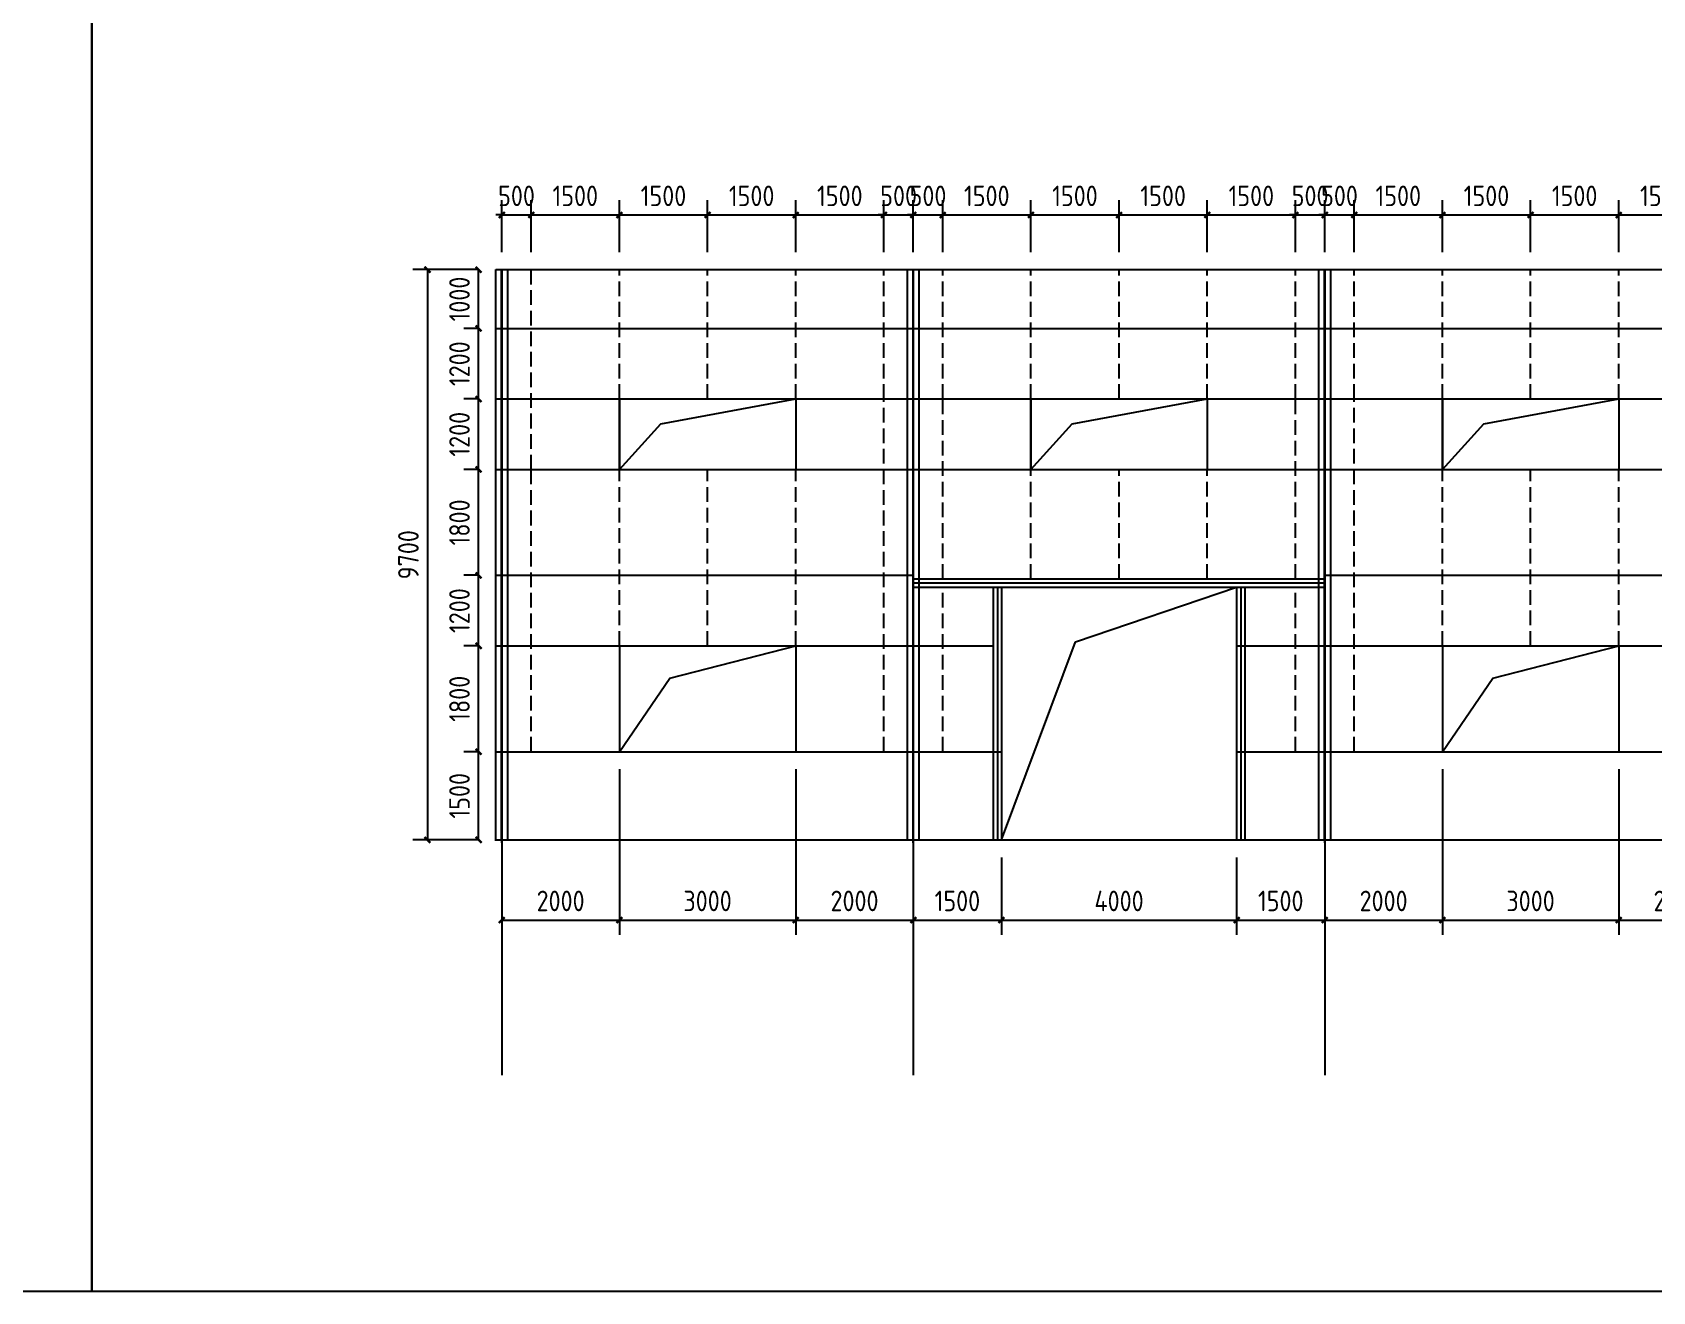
# Model space of a CAD drawing. Extents: x 102162 to 621267, y -39398 to 328893.
# Drawn here: x 413003 to 440564, y 118102 to 139522 of the extents above; entities that cross this region are included whole.
import ezdxf

# ---------------------------------------------------------------- set-up
doc = ezdxf.new("R2010")
doc.units = 0
doc.header["$LTSCALE"] = 1000
doc.header["$MEASUREMENT"] = 0
doc.linetypes.add('DASH', pattern=[0.35, 0.25, -0.1])
doc.layers.add('AXIS', color=3, linetype='Continuous')
doc.layers.add('DOTE', color=1, linetype='Continuous')
doc.styles.get("Standard").update_dxf_attribs({"font": 'gbenor.shx', "bigfont": 'gbcbig.shx'})
doc.dimstyles.get("Standard").update_dxf_attribs({"dimscale": 100, "dimtxt": 3.5, "dimasz": 1, "dimexe": 2.5, "dimexo": 3, "dimgap": 1.5, "dimtad": 1, "dimdec": 0, "dimzin": 0, "dimdsep": 46, "dimtxsty": 'Standard', "dimblk": 'ARCHTICK', "dimcen": 0.09, "dimadec": 0, "dimazin": 0, "dimtfac": 1, "dimtdec": 0, "dimtix": 1, "dimtmove": 2, "dimatfit": 3, "dimfxl": 1, "dimtolj": 1, "dimtzin": 0, "dimarcsym": 0})

# ---------------------------------------------------------------- blocks, each defined once
blk = doc.blocks.new('_ArchTick')
at = {"color": 0, "linetype": 'ByBlock', "const_width": 0.4}
blk.add_lwpolyline([(-0.5, -0.5), (0.5, 0.5)], dxfattribs=at)
blk = doc.blocks.new('*D5722')
at = {"color": 0, "lineweight": -2}
for p, q in [((420588, 127286), (420343, 127286)), ((420593, 125786), (420593, 127286)), ((420568, 125786), (420343, 125786))]:
    blk.add_line(p, q, dxfattribs=at)
at = {"layer": 'Defpoints', "color": 0}
for p in [(420593, 127286), (420888, 127286), (420868, 125786)]:
    blk.add_point(p, dxfattribs=at)
at = {"color": 0, "lineweight": -2, "xscale": 100, "yscale": 100, "zscale": 100}
for p, rotation in [((420593, 127286), 90), ((420593, 125786), 270)]:
    blk.add_blockref('_ArchTick', p, dxfattribs=dict(at, rotation=rotation))
at = {"color": 0, "insert": (420268, 126536), "char_height": 350, "attachment_point": 5, "rotation": 90}
blk.add_mtext('\\A1;1500', dxfattribs=at)
blk = doc.blocks.new('*D5723')
at = {"color": 0, "lineweight": -2}
for p, q in [((420588, 129086), (420343, 129086)), ((420593, 127286), (420593, 129086)), ((420588, 127286), (420343, 127286))]:
    blk.add_line(p, q, dxfattribs=at)
at = {"layer": 'Defpoints', "color": 0}
for p in [(420593, 129086), (420888, 129086), (420888, 127286)]:
    blk.add_point(p, dxfattribs=at)
at = {"color": 0, "lineweight": -2, "xscale": 100, "yscale": 100, "zscale": 100}
for p, rotation in [((420593, 129086), 90), ((420593, 127286), 270)]:
    blk.add_blockref('_ArchTick', p, dxfattribs=dict(at, rotation=rotation))
at = {"color": 0, "insert": (420268, 128186), "char_height": 350, "attachment_point": 5, "rotation": 90}
blk.add_mtext('\\A1;1800', dxfattribs=at)
blk = doc.blocks.new('*D5724')
at = {"color": 0, "lineweight": -2}
for p, q in [((420588, 130286), (420343, 130286)), ((420593, 129086), (420593, 130286)), ((420588, 129086), (420343, 129086))]:
    blk.add_line(p, q, dxfattribs=at)
at = {"layer": 'Defpoints', "color": 0}
for p in [(420593, 130286), (420888, 130286), (420888, 129086)]:
    blk.add_point(p, dxfattribs=at)
at = {"color": 0, "lineweight": -2, "xscale": 100, "yscale": 100, "zscale": 100}
for p, rotation in [((420593, 130286), 90), ((420593, 129086), 270)]:
    blk.add_blockref('_ArchTick', p, dxfattribs=dict(at, rotation=rotation))
at = {"color": 0, "insert": (420268, 129686), "char_height": 350, "attachment_point": 5, "rotation": 90}
blk.add_mtext('\\A1;1200', dxfattribs=at)
blk = doc.blocks.new('*D5725')
at = {"color": 0, "lineweight": -2}
for p, q in [((420588, 132086), (420343, 132086)), ((420593, 130286), (420593, 132086)), ((420588, 130286), (420343, 130286))]:
    blk.add_line(p, q, dxfattribs=at)
at = {"layer": 'Defpoints', "color": 0}
for p in [(420593, 132086), (420888, 132086), (420888, 130286)]:
    blk.add_point(p, dxfattribs=at)
at = {"color": 0, "lineweight": -2, "xscale": 100, "yscale": 100, "zscale": 100}
for p, rotation in [((420593, 132086), 90), ((420593, 130286), 270)]:
    blk.add_blockref('_ArchTick', p, dxfattribs=dict(at, rotation=rotation))
at = {"color": 0, "insert": (420268, 131186), "char_height": 350, "attachment_point": 5, "rotation": 90}
blk.add_mtext('\\A1;1800', dxfattribs=at)
blk = doc.blocks.new('*D5726')
at = {"color": 0, "lineweight": -2}
for p, q in [((420588, 133286), (420343, 133286)), ((420593, 132086), (420593, 133286)), ((420588, 132086), (420343, 132086))]:
    blk.add_line(p, q, dxfattribs=at)
at = {"layer": 'Defpoints', "color": 0}
for p in [(420593, 133286), (420888, 133286), (420888, 132086)]:
    blk.add_point(p, dxfattribs=at)
at = {"color": 0, "lineweight": -2, "xscale": 100, "yscale": 100, "zscale": 100}
for p, rotation in [((420593, 133286), 90), ((420593, 132086), 270)]:
    blk.add_blockref('_ArchTick', p, dxfattribs=dict(at, rotation=rotation))
at = {"color": 0, "insert": (420268, 132686), "char_height": 350, "attachment_point": 5, "rotation": 90}
blk.add_mtext('\\A1;1200', dxfattribs=at)
blk = doc.blocks.new('*D5727')
at = {"color": 0, "lineweight": -2}
for p, q in [((420588, 134486), (420343, 134486)), ((420593, 133286), (420593, 134486)), ((420588, 133286), (420343, 133286))]:
    blk.add_line(p, q, dxfattribs=at)
at = {"layer": 'Defpoints', "color": 0}
for p in [(420593, 134486), (420888, 134486), (420888, 133286)]:
    blk.add_point(p, dxfattribs=at)
at = {"color": 0, "lineweight": -2, "xscale": 100, "yscale": 100, "zscale": 100}
for p, rotation in [((420593, 134486), 90), ((420593, 133286), 270)]:
    blk.add_blockref('_ArchTick', p, dxfattribs=dict(at, rotation=rotation))
at = {"color": 0, "insert": (420268, 133886), "char_height": 350, "attachment_point": 5, "rotation": 90}
blk.add_mtext('\\A1;1200', dxfattribs=at)
blk = doc.blocks.new('*D5728')
at = {"color": 0, "lineweight": -2}
for p, q in [((420588, 135486), (420343, 135486)), ((420593, 134486), (420593, 135486)), ((420588, 134486), (420343, 134486))]:
    blk.add_line(p, q, dxfattribs=at)
at = {"layer": 'Defpoints', "color": 0}
for p in [(420593, 135486), (420888, 135486), (420888, 134486)]:
    blk.add_point(p, dxfattribs=at)
at = {"color": 0, "lineweight": -2, "xscale": 100, "yscale": 100, "zscale": 100}
for p, rotation in [((420593, 135486), 90), ((420593, 134486), 270)]:
    blk.add_blockref('_ArchTick', p, dxfattribs=dict(at, rotation=rotation))
at = {"color": 0, "insert": (420268, 134986), "char_height": 350, "attachment_point": 5, "rotation": 90}
blk.add_mtext('\\A1;1000', dxfattribs=at)
blk = doc.blocks.new('*D5729')
at = {"color": 0, "lineweight": -2}
for p, q in [((420588, 135486), (419474, 135486)), ((419724, 135486), (419724, 125786)), ((420588, 125786), (419474, 125786))]:
    blk.add_line(p, q, dxfattribs=at)
at = {"layer": 'Defpoints', "color": 0}
for p in [(420888, 135486), (419724, 125786), (420888, 125786)]:
    blk.add_point(p, dxfattribs=at)
at = {"color": 0, "lineweight": -2, "xscale": 100, "yscale": 100, "zscale": 100}
for p, rotation in [((419724, 135486), 90), ((419724, 125786), 270)]:
    blk.add_blockref('_ArchTick', p, dxfattribs=dict(at, rotation=rotation))
at = {"color": 0, "insert": (419399, 130636), "char_height": 350, "attachment_point": 5, "rotation": 90}
blk.add_mtext('\\A1;9700', dxfattribs=at)
blk = doc.blocks.new('*D5730')
at = {"color": 0, "lineweight": -2}
for p, q in [((422988, 126986), (422988, 124172)), ((420988, 125486), (420988, 124172)), ((420988, 124422), (422988, 124422))]:
    blk.add_line(p, q, dxfattribs=at)
at = {"layer": 'Defpoints', "color": 0}
for p in [(422988, 127286), (420988, 125786), (422988, 124422)]:
    blk.add_point(p, dxfattribs=at)
at = {"color": 0, "lineweight": -2, "xscale": 100, "yscale": 100, "zscale": 100, "rotation": 180}
blk.add_blockref('_ArchTick', (420988, 124422), dxfattribs=at)
at = {"color": 0, "lineweight": -2, "xscale": 100, "yscale": 100, "zscale": 100}
blk.add_blockref('_ArchTick', (422988, 124422), dxfattribs=at)
at = {"color": 0, "insert": (421988, 124747), "char_height": 350, "attachment_point": 5}
blk.add_mtext('\\A1;2000', dxfattribs=at)
blk = doc.blocks.new('*D5731')
at = {"color": 0, "lineweight": -2}
for p, q in [((422988, 126986), (422988, 124172)), ((425988, 126986), (425988, 124172)), ((422988, 124422), (425988, 124422))]:
    blk.add_line(p, q, dxfattribs=at)
at = {"layer": 'Defpoints', "color": 0}
for p in [(422988, 127286), (425988, 127286), (425988, 124422)]:
    blk.add_point(p, dxfattribs=at)
at = {"color": 0, "lineweight": -2, "xscale": 100, "yscale": 100, "zscale": 100, "rotation": 180}
blk.add_blockref('_ArchTick', (422988, 124422), dxfattribs=at)
at = {"color": 0, "lineweight": -2, "xscale": 100, "yscale": 100, "zscale": 100}
blk.add_blockref('_ArchTick', (425988, 124422), dxfattribs=at)
at = {"color": 0, "insert": (424488, 124747), "char_height": 350, "attachment_point": 5}
blk.add_mtext('\\A1;3000', dxfattribs=at)
blk = doc.blocks.new('*D5732')
at = {"color": 0, "lineweight": -2}
for p, q in [((425988, 126986), (425988, 124172)), ((427988, 125486), (427988, 124172)), ((425988, 124422), (427988, 124422))]:
    blk.add_line(p, q, dxfattribs=at)
at = {"layer": 'Defpoints', "color": 0}
for p in [(425988, 127286), (427988, 125786), (427988, 124422)]:
    blk.add_point(p, dxfattribs=at)
at = {"color": 0, "lineweight": -2, "xscale": 100, "yscale": 100, "zscale": 100, "rotation": 180}
blk.add_blockref('_ArchTick', (425988, 124422), dxfattribs=at)
at = {"color": 0, "lineweight": -2, "xscale": 100, "yscale": 100, "zscale": 100}
blk.add_blockref('_ArchTick', (427988, 124422), dxfattribs=at)
at = {"color": 0, "insert": (426988, 124747), "char_height": 350, "attachment_point": 5}
blk.add_mtext('\\A1;2000', dxfattribs=at)
blk = doc.blocks.new('*D5215')
at = {"color": 0, "lineweight": -2}
for p, q in [((427988, 125486), (427988, 124172)), ((429488, 125486), (429488, 124172)), ((427988, 124422), (429488, 124422))]:
    blk.add_line(p, q, dxfattribs=at)
at = {"layer": 'Defpoints', "color": 0}
for p in [(427988, 125786), (429488, 125786), (429488, 124422)]:
    blk.add_point(p, dxfattribs=at)
at = {"color": 0, "lineweight": -2, "xscale": 100, "yscale": 100, "zscale": 100, "rotation": 180}
blk.add_blockref('_ArchTick', (427988, 124422), dxfattribs=at)
at = {"color": 0, "lineweight": -2, "xscale": 100, "yscale": 100, "zscale": 100}
blk.add_blockref('_ArchTick', (429488, 124422), dxfattribs=at)
at = {"color": 0, "insert": (428738, 124747), "char_height": 350, "attachment_point": 5}
blk.add_mtext('\\A1;1500', dxfattribs=at)
blk = doc.blocks.new('*D5216')
at = {"color": 0, "lineweight": -2}
for p, q in [((429488, 125486), (429488, 124172)), ((433488, 125486), (433488, 124172)), ((429488, 124422), (433488, 124422))]:
    blk.add_line(p, q, dxfattribs=at)
at = {"layer": 'Defpoints', "color": 0}
for p in [(429488, 125786), (433488, 125786), (433488, 124422)]:
    blk.add_point(p, dxfattribs=at)
at = {"color": 0, "lineweight": -2, "xscale": 100, "yscale": 100, "zscale": 100, "rotation": 180}
blk.add_blockref('_ArchTick', (429488, 124422), dxfattribs=at)
at = {"color": 0, "lineweight": -2, "xscale": 100, "yscale": 100, "zscale": 100}
blk.add_blockref('_ArchTick', (433488, 124422), dxfattribs=at)
at = {"color": 0, "insert": (431488, 124747), "char_height": 350, "attachment_point": 5}
blk.add_mtext('\\A1;4000', dxfattribs=at)
blk = doc.blocks.new('*D5217')
at = {"color": 0, "lineweight": -2}
for p, q in [((433488, 125486), (433488, 124172)), ((434988, 125486), (434988, 124172)), ((433488, 124422), (434988, 124422))]:
    blk.add_line(p, q, dxfattribs=at)
at = {"layer": 'Defpoints', "color": 0}
for p in [(433488, 125786), (434988, 125786), (434988, 124422)]:
    blk.add_point(p, dxfattribs=at)
at = {"color": 0, "lineweight": -2, "xscale": 100, "yscale": 100, "zscale": 100, "rotation": 180}
blk.add_blockref('_ArchTick', (433488, 124422), dxfattribs=at)
at = {"color": 0, "lineweight": -2, "xscale": 100, "yscale": 100, "zscale": 100}
blk.add_blockref('_ArchTick', (434988, 124422), dxfattribs=at)
at = {"color": 0, "insert": (434238, 124747), "char_height": 350, "attachment_point": 5}
blk.add_mtext('\\A1;1500', dxfattribs=at)
blk = doc.blocks.new('*D5733')
at = {"color": 0, "lineweight": -2}
for p, q in [((436988, 126986), (436988, 124172)), ((434988, 125486), (434988, 124172)), ((434988, 124422), (436988, 124422))]:
    blk.add_line(p, q, dxfattribs=at)
at = {"layer": 'Defpoints', "color": 0}
for p in [(436988, 127286), (434988, 125786), (436988, 124422)]:
    blk.add_point(p, dxfattribs=at)
at = {"color": 0, "lineweight": -2, "xscale": 100, "yscale": 100, "zscale": 100, "rotation": 180}
blk.add_blockref('_ArchTick', (434988, 124422), dxfattribs=at)
at = {"color": 0, "lineweight": -2, "xscale": 100, "yscale": 100, "zscale": 100}
blk.add_blockref('_ArchTick', (436988, 124422), dxfattribs=at)
at = {"color": 0, "insert": (435988, 124747), "char_height": 350, "attachment_point": 5}
blk.add_mtext('\\A1;2000', dxfattribs=at)
blk = doc.blocks.new('*D5734')
at = {"color": 0, "lineweight": -2}
for p, q in [((436988, 126986), (436988, 124172)), ((439988, 126986), (439988, 124172)), ((436988, 124422), (439988, 124422))]:
    blk.add_line(p, q, dxfattribs=at)
at = {"layer": 'Defpoints', "color": 0}
for p in [(436988, 127286), (439988, 127286), (439988, 124422)]:
    blk.add_point(p, dxfattribs=at)
at = {"color": 0, "lineweight": -2, "xscale": 100, "yscale": 100, "zscale": 100, "rotation": 180}
blk.add_blockref('_ArchTick', (436988, 124422), dxfattribs=at)
at = {"color": 0, "lineweight": -2, "xscale": 100, "yscale": 100, "zscale": 100}
blk.add_blockref('_ArchTick', (439988, 124422), dxfattribs=at)
at = {"color": 0, "insert": (438488, 124747), "char_height": 350, "attachment_point": 5}
blk.add_mtext('\\A1;3000', dxfattribs=at)
blk = doc.blocks.new('*D5735')
at = {"color": 0, "lineweight": -2}
for p, q in [((439988, 126986), (439988, 124172)), ((441988, 125486), (441988, 124172)), ((439988, 124422), (441988, 124422))]:
    blk.add_line(p, q, dxfattribs=at)
at = {"layer": 'Defpoints', "color": 0}
for p in [(439988, 127286), (441988, 125786), (441988, 124422)]:
    blk.add_point(p, dxfattribs=at)
at = {"color": 0, "lineweight": -2, "xscale": 100, "yscale": 100, "zscale": 100, "rotation": 180}
blk.add_blockref('_ArchTick', (439988, 124422), dxfattribs=at)
at = {"color": 0, "lineweight": -2, "xscale": 100, "yscale": 100, "zscale": 100}
blk.add_blockref('_ArchTick', (441988, 124422), dxfattribs=at)
at = {"color": 0, "insert": (440988, 124747), "char_height": 350, "attachment_point": 5}
blk.add_mtext('\\A1;2000', dxfattribs=at)
blk = doc.blocks.new('*D5221')
at = {"color": 0, "lineweight": -2}
for p, q in [((420988, 135786), (420988, 136666)), ((421488, 135786), (421488, 136666)), ((420988, 136416), (420888, 136416)), ((420988, 136416), (421488, 136416)), ((421488, 136416), (421588, 136416))]:
    blk.add_line(p, q, dxfattribs=at)
at = {"layer": 'Defpoints', "color": 0}
for p in [(421488, 136416), (420988, 135486), (421488, 135486)]:
    blk.add_point(p, dxfattribs=at)
at = {"color": 0, "lineweight": -2, "xscale": 100, "yscale": 100, "zscale": 100}
blk.add_blockref('_ArchTick', (420988, 136416), dxfattribs=at)
at = {"color": 0, "lineweight": -2, "xscale": 100, "yscale": 100, "zscale": 100, "rotation": 180}
blk.add_blockref('_ArchTick', (421488, 136416), dxfattribs=at)
at = {"color": 0, "insert": (421238, 136741), "char_height": 350, "attachment_point": 5}
blk.add_mtext('\\A1;500', dxfattribs=at)
blk = doc.blocks.new('*D5222')
at = {"color": 0, "lineweight": -2}
for p, q in [((421488, 135786), (421488, 136666)), ((422988, 135786), (422988, 136666)), ((421488, 136416), (422988, 136416))]:
    blk.add_line(p, q, dxfattribs=at)
at = {"layer": 'Defpoints', "color": 0}
for p in [(422988, 136416), (421488, 135486), (422988, 135486)]:
    blk.add_point(p, dxfattribs=at)
at = {"color": 0, "lineweight": -2, "xscale": 100, "yscale": 100, "zscale": 100, "rotation": 180}
blk.add_blockref('_ArchTick', (421488, 136416), dxfattribs=at)
at = {"color": 0, "lineweight": -2, "xscale": 100, "yscale": 100, "zscale": 100}
blk.add_blockref('_ArchTick', (422988, 136416), dxfattribs=at)
at = {"color": 0, "insert": (422238, 136741), "char_height": 350, "attachment_point": 5}
blk.add_mtext('\\A1;1500', dxfattribs=at)
blk = doc.blocks.new('*D5223')
at = {"color": 0, "lineweight": -2}
for p, q in [((422988, 135786), (422988, 136666)), ((424488, 135786), (424488, 136666)), ((422988, 136416), (424488, 136416))]:
    blk.add_line(p, q, dxfattribs=at)
at = {"layer": 'Defpoints', "color": 0}
for p in [(424488, 136416), (422988, 135486), (424488, 135486)]:
    blk.add_point(p, dxfattribs=at)
at = {"color": 0, "lineweight": -2, "xscale": 100, "yscale": 100, "zscale": 100, "rotation": 180}
blk.add_blockref('_ArchTick', (422988, 136416), dxfattribs=at)
at = {"color": 0, "lineweight": -2, "xscale": 100, "yscale": 100, "zscale": 100}
blk.add_blockref('_ArchTick', (424488, 136416), dxfattribs=at)
at = {"color": 0, "insert": (423738, 136741), "char_height": 350, "attachment_point": 5}
blk.add_mtext('\\A1;1500', dxfattribs=at)
blk = doc.blocks.new('*D5224')
at = {"color": 0, "lineweight": -2}
for p, q in [((425988, 135786), (425988, 136666)), ((427488, 135786), (427488, 136666)), ((425988, 136416), (427488, 136416))]:
    blk.add_line(p, q, dxfattribs=at)
at = {"layer": 'Defpoints', "color": 0}
for p in [(427488, 136416), (425988, 135486), (427488, 135486)]:
    blk.add_point(p, dxfattribs=at)
at = {"color": 0, "lineweight": -2, "xscale": 100, "yscale": 100, "zscale": 100, "rotation": 180}
blk.add_blockref('_ArchTick', (425988, 136416), dxfattribs=at)
at = {"color": 0, "lineweight": -2, "xscale": 100, "yscale": 100, "zscale": 100}
blk.add_blockref('_ArchTick', (427488, 136416), dxfattribs=at)
at = {"color": 0, "insert": (426738, 136741), "char_height": 350, "attachment_point": 5}
blk.add_mtext('\\A1;1500', dxfattribs=at)
blk = doc.blocks.new('*D5225')
at = {"color": 0, "lineweight": -2}
for p, q in [((427488, 135786), (427488, 136666)), ((427988, 135786), (427988, 136666)), ((427488, 136416), (427388, 136416)), ((427488, 136416), (427988, 136416)), ((427988, 136416), (428088, 136416))]:
    blk.add_line(p, q, dxfattribs=at)
at = {"layer": 'Defpoints', "color": 0}
for p in [(427988, 136416), (427488, 135486), (427988, 135486)]:
    blk.add_point(p, dxfattribs=at)
at = {"color": 0, "lineweight": -2, "xscale": 100, "yscale": 100, "zscale": 100}
blk.add_blockref('_ArchTick', (427488, 136416), dxfattribs=at)
at = {"color": 0, "lineweight": -2, "xscale": 100, "yscale": 100, "zscale": 100, "rotation": 180}
blk.add_blockref('_ArchTick', (427988, 136416), dxfattribs=at)
at = {"color": 0, "insert": (427738, 136741), "char_height": 350, "attachment_point": 5}
blk.add_mtext('\\A1;500', dxfattribs=at)
blk = doc.blocks.new('*D5226')
at = {"color": 0, "lineweight": -2}
for p, q in [((427988, 135786), (427988, 136666)), ((428488, 135786), (428488, 136666)), ((427988, 136416), (427888, 136416)), ((427988, 136416), (428488, 136416)), ((428488, 136416), (428588, 136416))]:
    blk.add_line(p, q, dxfattribs=at)
at = {"layer": 'Defpoints', "color": 0}
for p in [(428488, 136416), (427988, 135486), (428488, 135486)]:
    blk.add_point(p, dxfattribs=at)
at = {"color": 0, "lineweight": -2, "xscale": 100, "yscale": 100, "zscale": 100}
blk.add_blockref('_ArchTick', (427988, 136416), dxfattribs=at)
at = {"color": 0, "lineweight": -2, "xscale": 100, "yscale": 100, "zscale": 100, "rotation": 180}
blk.add_blockref('_ArchTick', (428488, 136416), dxfattribs=at)
at = {"color": 0, "insert": (428238, 136741), "char_height": 350, "attachment_point": 5}
blk.add_mtext('\\A1;500', dxfattribs=at)
blk = doc.blocks.new('*D5227')
at = {"color": 0, "lineweight": -2}
for p, q in [((428488, 135786), (428488, 136666)), ((429988, 135786), (429988, 136666)), ((428488, 136416), (429988, 136416))]:
    blk.add_line(p, q, dxfattribs=at)
at = {"layer": 'Defpoints', "color": 0}
for p in [(429988, 136416), (428488, 135486), (429988, 135486)]:
    blk.add_point(p, dxfattribs=at)
at = {"color": 0, "lineweight": -2, "xscale": 100, "yscale": 100, "zscale": 100, "rotation": 180}
blk.add_blockref('_ArchTick', (428488, 136416), dxfattribs=at)
at = {"color": 0, "lineweight": -2, "xscale": 100, "yscale": 100, "zscale": 100}
blk.add_blockref('_ArchTick', (429988, 136416), dxfattribs=at)
at = {"color": 0, "insert": (429238, 136741), "char_height": 350, "attachment_point": 5}
blk.add_mtext('\\A1;1500', dxfattribs=at)
blk = doc.blocks.new('*D5228')
at = {"color": 0, "lineweight": -2}
for p, q in [((432988, 135786), (432988, 136666)), ((434488, 135786), (434488, 136666)), ((432988, 136416), (434488, 136416))]:
    blk.add_line(p, q, dxfattribs=at)
at = {"layer": 'Defpoints', "color": 0}
for p in [(434488, 136416), (432988, 135486), (434488, 135486)]:
    blk.add_point(p, dxfattribs=at)
at = {"color": 0, "lineweight": -2, "xscale": 100, "yscale": 100, "zscale": 100, "rotation": 180}
blk.add_blockref('_ArchTick', (432988, 136416), dxfattribs=at)
at = {"color": 0, "lineweight": -2, "xscale": 100, "yscale": 100, "zscale": 100}
blk.add_blockref('_ArchTick', (434488, 136416), dxfattribs=at)
at = {"color": 0, "insert": (433738, 136741), "char_height": 350, "attachment_point": 5}
blk.add_mtext('\\A1;1500', dxfattribs=at)
blk = doc.blocks.new('*D5229')
at = {"color": 0, "lineweight": -2}
for p, q in [((434488, 135786), (434488, 136666)), ((434988, 135786), (434988, 136666)), ((434488, 136416), (434388, 136416)), ((434488, 136416), (434988, 136416)), ((434988, 136416), (435088, 136416))]:
    blk.add_line(p, q, dxfattribs=at)
at = {"layer": 'Defpoints', "color": 0}
for p in [(434988, 136416), (434488, 135486), (434988, 135486)]:
    blk.add_point(p, dxfattribs=at)
at = {"color": 0, "lineweight": -2, "xscale": 100, "yscale": 100, "zscale": 100}
blk.add_blockref('_ArchTick', (434488, 136416), dxfattribs=at)
at = {"color": 0, "lineweight": -2, "xscale": 100, "yscale": 100, "zscale": 100, "rotation": 180}
blk.add_blockref('_ArchTick', (434988, 136416), dxfattribs=at)
at = {"color": 0, "insert": (434738, 136741), "char_height": 350, "attachment_point": 5}
blk.add_mtext('\\A1;500', dxfattribs=at)
blk = doc.blocks.new('*D5230')
at = {"color": 0, "lineweight": -2}
for p, q in [((434988, 135786), (434988, 136666)), ((435488, 135786), (435488, 136666)), ((434988, 136416), (434888, 136416)), ((434988, 136416), (435488, 136416)), ((435488, 136416), (435588, 136416))]:
    blk.add_line(p, q, dxfattribs=at)
at = {"layer": 'Defpoints', "color": 0}
for p in [(435488, 136416), (434988, 135486), (435488, 135486)]:
    blk.add_point(p, dxfattribs=at)
at = {"color": 0, "lineweight": -2, "xscale": 100, "yscale": 100, "zscale": 100}
blk.add_blockref('_ArchTick', (434988, 136416), dxfattribs=at)
at = {"color": 0, "lineweight": -2, "xscale": 100, "yscale": 100, "zscale": 100, "rotation": 180}
blk.add_blockref('_ArchTick', (435488, 136416), dxfattribs=at)
at = {"color": 0, "insert": (435238, 136741), "char_height": 350, "attachment_point": 5}
blk.add_mtext('\\A1;500', dxfattribs=at)
blk = doc.blocks.new('*D5231')
at = {"color": 0, "lineweight": -2}
for p, q in [((435488, 135786), (435488, 136666)), ((436988, 135786), (436988, 136666)), ((435488, 136416), (436988, 136416))]:
    blk.add_line(p, q, dxfattribs=at)
at = {"layer": 'Defpoints', "color": 0}
for p in [(436988, 136416), (435488, 135486), (436988, 135486)]:
    blk.add_point(p, dxfattribs=at)
at = {"color": 0, "lineweight": -2, "xscale": 100, "yscale": 100, "zscale": 100, "rotation": 180}
blk.add_blockref('_ArchTick', (435488, 136416), dxfattribs=at)
at = {"color": 0, "lineweight": -2, "xscale": 100, "yscale": 100, "zscale": 100}
blk.add_blockref('_ArchTick', (436988, 136416), dxfattribs=at)
at = {"color": 0, "insert": (436238, 136741), "char_height": 350, "attachment_point": 5}
blk.add_mtext('\\A1;1500', dxfattribs=at)
blk = doc.blocks.new('*D5232')
at = {"color": 0, "lineweight": -2}
for p, q in [((439988, 135786), (439988, 136666)), ((441488, 135786), (441488, 136666)), ((439988, 136416), (441488, 136416))]:
    blk.add_line(p, q, dxfattribs=at)
at = {"layer": 'Defpoints', "color": 0}
for p in [(441488, 136416), (439988, 135486), (441488, 135486)]:
    blk.add_point(p, dxfattribs=at)
at = {"color": 0, "lineweight": -2, "xscale": 100, "yscale": 100, "zscale": 100, "rotation": 180}
blk.add_blockref('_ArchTick', (439988, 136416), dxfattribs=at)
at = {"color": 0, "lineweight": -2, "xscale": 100, "yscale": 100, "zscale": 100}
blk.add_blockref('_ArchTick', (441488, 136416), dxfattribs=at)
at = {"color": 0, "insert": (440738, 136741), "char_height": 350, "attachment_point": 5}
blk.add_mtext('\\A1;1500', dxfattribs=at)
blk = doc.blocks.new('*D5192')
at = {"color": 0, "lineweight": -2}
for p, q in [((424488, 135786), (424488, 136666)), ((425988, 135786), (425988, 136666)), ((424488, 136416), (425988, 136416))]:
    blk.add_line(p, q, dxfattribs=at)
at = {"layer": 'Defpoints', "color": 0}
for p in [(425988, 136416), (424488, 135486), (425988, 135486)]:
    blk.add_point(p, dxfattribs=at)
at = {"color": 0, "lineweight": -2, "xscale": 100, "yscale": 100, "zscale": 100, "rotation": 180}
blk.add_blockref('_ArchTick', (424488, 136416), dxfattribs=at)
at = {"color": 0, "lineweight": -2, "xscale": 100, "yscale": 100, "zscale": 100}
blk.add_blockref('_ArchTick', (425988, 136416), dxfattribs=at)
at = {"color": 0, "insert": (425238, 136741), "char_height": 350, "attachment_point": 5}
blk.add_mtext('\\A1;1500', dxfattribs=at)
blk = doc.blocks.new('*D5193')
at = {"color": 0, "lineweight": -2}
for p, q in [((429988, 135786), (429988, 136666)), ((431488, 135786), (431488, 136666)), ((429988, 136416), (431488, 136416))]:
    blk.add_line(p, q, dxfattribs=at)
at = {"layer": 'Defpoints', "color": 0}
for p in [(431488, 136416), (429988, 135486), (431488, 135486)]:
    blk.add_point(p, dxfattribs=at)
at = {"color": 0, "lineweight": -2, "xscale": 100, "yscale": 100, "zscale": 100, "rotation": 180}
blk.add_blockref('_ArchTick', (429988, 136416), dxfattribs=at)
at = {"color": 0, "lineweight": -2, "xscale": 100, "yscale": 100, "zscale": 100}
blk.add_blockref('_ArchTick', (431488, 136416), dxfattribs=at)
at = {"color": 0, "insert": (430738, 136741), "char_height": 350, "attachment_point": 5}
blk.add_mtext('\\A1;1500', dxfattribs=at)
blk = doc.blocks.new('*D5194')
at = {"color": 0, "lineweight": -2}
for p, q in [((431488, 135786), (431488, 136666)), ((432988, 135786), (432988, 136666)), ((431488, 136416), (432988, 136416))]:
    blk.add_line(p, q, dxfattribs=at)
at = {"layer": 'Defpoints', "color": 0}
for p in [(432988, 136416), (431488, 135486), (432988, 135486)]:
    blk.add_point(p, dxfattribs=at)
at = {"color": 0, "lineweight": -2, "xscale": 100, "yscale": 100, "zscale": 100, "rotation": 180}
blk.add_blockref('_ArchTick', (431488, 136416), dxfattribs=at)
at = {"color": 0, "lineweight": -2, "xscale": 100, "yscale": 100, "zscale": 100}
blk.add_blockref('_ArchTick', (432988, 136416), dxfattribs=at)
at = {"color": 0, "insert": (432238, 136741), "char_height": 350, "attachment_point": 5}
blk.add_mtext('\\A1;1500', dxfattribs=at)
blk = doc.blocks.new('*D5195')
at = {"color": 0, "lineweight": -2}
for p, q in [((436988, 135786), (436988, 136666)), ((438488, 135786), (438488, 136666)), ((436988, 136416), (438488, 136416))]:
    blk.add_line(p, q, dxfattribs=at)
at = {"layer": 'Defpoints', "color": 0}
for p in [(438488, 136416), (436988, 135486), (438488, 135486)]:
    blk.add_point(p, dxfattribs=at)
at = {"color": 0, "lineweight": -2, "xscale": 100, "yscale": 100, "zscale": 100, "rotation": 180}
blk.add_blockref('_ArchTick', (436988, 136416), dxfattribs=at)
at = {"color": 0, "lineweight": -2, "xscale": 100, "yscale": 100, "zscale": 100}
blk.add_blockref('_ArchTick', (438488, 136416), dxfattribs=at)
at = {"color": 0, "insert": (437738, 136741), "char_height": 350, "attachment_point": 5}
blk.add_mtext('\\A1;1500', dxfattribs=at)
blk = doc.blocks.new('*D5196')
at = {"color": 0, "lineweight": -2}
for p, q in [((438488, 135786), (438488, 136666)), ((439988, 135786), (439988, 136666)), ((438488, 136416), (439988, 136416))]:
    blk.add_line(p, q, dxfattribs=at)
at = {"layer": 'Defpoints', "color": 0}
for p in [(439988, 136416), (438488, 135486), (439988, 135486)]:
    blk.add_point(p, dxfattribs=at)
at = {"color": 0, "lineweight": -2, "xscale": 100, "yscale": 100, "zscale": 100, "rotation": 180}
blk.add_blockref('_ArchTick', (438488, 136416), dxfattribs=at)
at = {"color": 0, "lineweight": -2, "xscale": 100, "yscale": 100, "zscale": 100}
blk.add_blockref('_ArchTick', (439988, 136416), dxfattribs=at)
at = {"color": 0, "insert": (439238, 136741), "char_height": 350, "attachment_point": 5}
blk.add_mtext('\\A1;1500', dxfattribs=at)

msp = doc.modelspace()

# ---------------------------------------------------------------- linework, layer by layer
for p, q in [((420888.3, 135486.1), (463088.3, 135486.1)), ((420888.3, 134486.1), (463088.3, 134486.1)), ((420888.3, 133286.1), (463088.3, 133286.1)), ((422988.3, 133286.1), (422988.3, 132086.1)), ((423692.6, 132864.6), (425988.3, 133286.1)), ((425988.3, 133286.1), (425988.3, 132086.1)), ((429988.3, 133286.1), (429988.3, 132086.1)), ((430692.6, 132864.6), (432988.3, 133286.1)), ((432988.3, 133286.1), (432988.3, 132086.1)), ((436988.3, 133286.1), (436988.3, 132086.1)), ((437692.6, 132864.6), (439988.3, 133286.1)), ((439988.3, 133286.1), (439988.3, 132086.1)), ((422988.3, 132086.1), (423692.6, 132864.6)), ((429988.3, 132086.1), (430692.6, 132864.6)), ((436988.3, 132086.1), (437692.6, 132864.6)), ((420888.3, 132086.1), (463088.3, 132086.1)), ((420888.3, 130286.1), (427991.3, 130286.1)), ((427985.3, 130226.1), (434991.3, 130226.1)), ((427985.3, 130156.1), (434991.3, 130156.1)), ((434985.3, 130286.1), (448991.3, 130286.1)), ((427985.3, 130086.1), (434991.3, 130086.1)), ((429348.3, 130086.1), (429348.3, 125786.1)), ((429418.3, 130086.1), (429418.3, 125786.1)), ((429488.3, 130086.1), (429488.3, 125786.1)), ((430747.5, 129152.3), (433488.3, 130086.1)), ((433488.3, 130086.1), (433488.3, 125786.1)), ((433558.3, 130086.1), (433558.3, 125786.1)), ((433628.3, 130086.1), (433628.3, 125786.1)), ((420888.3, 129086.1), (429348.3, 129086.1)), ((422988.3, 129086.1), (422988.3, 127286.1)), ((423848.7, 128538.7), (425988.3, 129086.1)), ((425988.3, 129086.1), (425988.3, 127286.1)), ((429488.3, 125786.1), (430747.5, 129152.3)), ((433488.3, 129086.1), (450348.3, 129086.1)), ((436988.3, 129086.1), (436988.3, 127286.1)), ((437848.7, 128538.7), (439988.3, 129086.1)), ((439988.3, 129086.1), (439988.3, 127286.1)), ((422988.3, 127286.1), (423848.7, 128538.7)), ((436988.3, 127286.1), (437848.7, 128538.7)), ((420888.3, 127286.1), (429488.3, 127286.1)), ((433488.3, 127286.1), (450488.3, 127286.1)), ((420868.3, 125786.1), (463108.3, 125786.1))]:
    msp.add_line(p, q)
at = {"color": 6}
for p, q in [((422988.3, 132086.1), (422988.3, 133286.1)), ((422988.3, 132086.1), (422988.3, 133286.1)), ((425988.3, 133286.1), (425988.3, 132086.1)), ((425988.3, 133286.1), (425988.3, 132086.1)), ((429988.3, 132086.1), (429988.3, 133286.1)), ((429988.3, 132086.1), (429988.3, 133286.1)), ((432988.3, 133286.1), (432988.3, 132086.1)), ((432988.3, 133286.1), (432988.3, 132086.1)), ((436988.3, 132086.1), (436988.3, 133286.1)), ((436988.3, 132086.1), (436988.3, 133286.1)), ((439988.3, 133286.1), (439988.3, 132086.1)), ((439988.3, 133286.1), (439988.3, 132086.1)), ((422988.3, 129086.1), (422988.3, 127286.1)), ((422988.3, 129086.1), (422988.3, 127286.1)), ((425988.3, 129086.1), (425988.3, 127286.1)), ((425988.3, 129086.1), (425988.3, 127286.1)), ((436988.3, 129086.1), (436988.3, 127286.1)), ((439988.3, 129086.1), (439988.3, 127286.1)), ((439988.3, 129086.1), (439988.3, 127286.1))]:
    msp.add_line(p, q, dxfattribs=at)
for points in [[(354611.7, 160101.7), (414011.7, 160101.7), (414011.7, 118101.7), (354611.7, 118101.7)], [(414011.7, 160101.7), (473411.7, 160101.7), (473411.7, 118101.7), (414011.7, 118101.7)]]:
    msp.add_lwpolyline(points, close=True)
at = {"layer": 'AXIS'}
for p, q in [((420988.3, 125786.1), (420988.3, 121786.1)), ((427988.3, 125786.1), (427988.3, 121786.1)), ((434988.3, 125786.1), (434988.3, 121786.1))]:
    msp.add_line(p, q, dxfattribs=at)
at = {"layer": 'DOTE', "color": 0}
for p, q in [((420888.3, 125786.1), (420888.3, 135486.1)), ((420985.3, 125786.1), (420985.3, 135486.1)), ((420991.3, 125786.1), (420991.3, 135486.1)), ((421088.3, 125786.1), (421088.3, 135486.1)), ((427888.3, 125786.1), (427888.3, 135486.1)), ((427985.3, 125786.1), (427985.3, 135486.1)), ((427991.3, 125786.1), (427991.3, 135486.1)), ((428088.3, 125786.1), (428088.3, 135486.1)), ((434888.3, 125786.1), (434888.3, 135486.1)), ((434985.3, 125786.1), (434985.3, 135486.1)), ((434991.3, 125786.1), (434991.3, 135486.1)), ((435088.3, 125786.1), (435088.3, 135486.1))]:
    msp.add_line(p, q, dxfattribs=at)
at = {"layer": 'DOTE'}
for p, q in [((420988.3, 125736.1), (420988.3, 135486.1)), ((427988.3, 125736.1), (427988.3, 135486.1)), ((427988.3, 125736.1), (427988.3, 135486.1)), ((434988.3, 125736.1), (434988.3, 135486.1)), ((434988.3, 125736.1), (434988.3, 135486.1))]:
    msp.add_line(p, q, dxfattribs=at)
at = {"layer": 'DOTE', "color": 4, "linetype": 'DASH'}
for p, q in [((421488.3, 132086.1), (421488.3, 135486.1)), ((422988.3, 133286.1), (422988.3, 135486.1)), ((424488.3, 133286.1), (424488.3, 135486.1)), ((425988.3, 133286.1), (425988.3, 135486.1)), ((427488.3, 133286.1), (427488.3, 135486.1)), ((428488.3, 133286.1), (428488.3, 135486.1)), ((429988.3, 133286.1), (429988.3, 135486.1)), ((431488.3, 133286.1), (431488.3, 135486.1)), ((432988.3, 133286.1), (432988.3, 135486.1)), ((434488.3, 133286.1), (434488.3, 135486.1)), ((435488.3, 133286.1), (435488.3, 135486.1)), ((436988.3, 133286.1), (436988.3, 135486.1)), ((438488.3, 133286.1), (438488.3, 135486.1)), ((439988.3, 133286.1), (439988.3, 135486.1)), ((427488.3, 127286.1), (427488.3, 133286.1)), ((428488.3, 130226.1), (428488.3, 133286.1)), ((434488.3, 130226.1), (434488.3, 133286.1)), ((435488.3, 127286.1), (435488.3, 133286.1)), ((421488.3, 127286.1), (421488.3, 132086.1)), ((422988.3, 129086.1), (422988.3, 132086.1)), ((424488.3, 129086.1), (424488.3, 132086.1)), ((425988.3, 129086.1), (425988.3, 132086.1)), ((429988.3, 130226.1), (429988.3, 132086.1)), ((431488.3, 130226.1), (431488.3, 132086.1)), ((432988.3, 130226.1), (432988.3, 132086.1)), ((436988.3, 129086.1), (436988.3, 132086.1)), ((438488.3, 129086.1), (438488.3, 132086.1)), ((439988.3, 129086.1), (439988.3, 132086.1)), ((428488.3, 127286.1), (428488.3, 130086.1)), ((434488.3, 127286.1), (434488.3, 130086.1))]:
    msp.add_line(p, q, dxfattribs=at)

# ---------------------------------------------------------------- dimensions: what is measured, and where the dimension line sits
for base, p1, p2, picture, middle in [((421488.3, 136416), (420988.3, 135486.1), (421488.3, 135486.1), '*D5221', (421238.3, 136741)), ((422988.3, 136416), (421488.3, 135486.1), (422988.3, 135486.1), '*D5222', (422238.3, 136741)), ((424488.3, 136416), (422988.3, 135486.1), (424488.3, 135486.1), '*D5223', (423738.3, 136741)), ((425988.3, 136416), (424488.3, 135486.1), (425988.3, 135486.1), '*D5192', (425238.3, 136741)), ((427488.3, 136416), (425988.3, 135486.1), (427488.3, 135486.1), '*D5224', (426738.3, 136741)), ((427988.3, 136416), (427488.3, 135486.1), (427988.3, 135486.1), '*D5225', (427738.3, 136741)), ((428488.3, 136416), (427988.3, 135486.1), (428488.3, 135486.1), '*D5226', (428238.3, 136741)), ((429988.3, 136416), (428488.3, 135486.1), (429988.3, 135486.1), '*D5227', (429238.3, 136741)), ((431488.3, 136416), (429988.3, 135486.1), (431488.3, 135486.1), '*D5193', (430738.3, 136741)), ((432988.3, 136416), (431488.3, 135486.1), (432988.3, 135486.1), '*D5194', (432238.3, 136741)), ((434488.3, 136416), (432988.3, 135486.1), (434488.3, 135486.1), '*D5228', (433738.3, 136741)), ((434988.3, 136416), (434488.3, 135486.1), (434988.3, 135486.1), '*D5229', (434738.3, 136741)), ((435488.3, 136416), (434988.3, 135486.1), (435488.3, 135486.1), '*D5230', (435238.3, 136741)), ((436988.3, 136416), (435488.3, 135486.1), (436988.3, 135486.1), '*D5231', (436238.3, 136741)), ((438488.3, 136416), (436988.3, 135486.1), (438488.3, 135486.1), '*D5195', (437738.3, 136741)), ((439988.3, 136416), (438488.3, 135486.1), (439988.3, 135486.1), '*D5196', (439238.3, 136741)), ((441488.3, 136416), (439988.3, 135486.1), (441488.3, 135486.1), '*D5232', (440738.3, 136741)), ((422988.3, 124422.1), (420988.3, 125786.1), (422988.3, 127286.1), '*D5730', (421988.3, 124747.1)), ((425988.3, 124422.1), (422988.3, 127286.1), (425988.3, 127286.1), '*D5731', (424488.3, 124747.1)), ((427988.3, 124422.1), (425988.3, 127286.1), (427988.3, 125786.1), '*D5732', (426988.3, 124747.1)), ((436988.3, 124422.1), (434988.3, 125786.1), (436988.3, 127286.1), '*D5733', (435988.3, 124747.1)), ((439988.3, 124422.1), (436988.3, 127286.1), (439988.3, 127286.1), '*D5734', (438488.3, 124747.1)), ((441988.3, 124422.1), (439988.3, 127286.1), (441988.3, 125786.1), '*D5735', (440988.3, 124747.1)), ((429488.3, 124422.1), (427988.3, 125786.1), (429488.3, 125786.1), '*D5215', (428738.3, 124747.1)), ((433488.3, 124422.1), (429488.3, 125786.1), (433488.3, 125786.1), '*D5216', (431488.3, 124747.1)), ((434988.3, 124422.1), (433488.3, 125786.1), (434988.3, 125786.1), '*D5217', (434238.3, 124747.1))]:
    dim = msp.add_linear_dim(base=base, p1=p1, p2=p2, dimstyle='Standard')
    dim.commit()
    dim.dimension.update_dxf_attribs({"geometry": picture, "text_midpoint": middle})
dim = msp.add_aligned_dim(p1=(420888.3, 135486.1), p2=(420888.3, 125786.1), distance=-1164.1, dimstyle='Standard')
dim.commit()
dim.dimension.update_dxf_attribs({"geometry": '*D5729', "text_midpoint": (419399.1, 130636.1)})
for base, p1, p2, picture, middle in [((420593.4, 135486.1), (420888.3, 134486.1), (420888.3, 135486.1), '*D5728', (420268.4, 134986.1)), ((420593.4, 134486.1), (420888.3, 133286.1), (420888.3, 134486.1), '*D5727', (420268.4, 133886.1)), ((420593.4, 133286.1), (420888.3, 132086.1), (420888.3, 133286.1), '*D5726', (420268.4, 132686.1)), ((420593.4, 132086.1), (420888.3, 130286.1), (420888.3, 132086.1), '*D5725', (420268.4, 131186.1)), ((420593.4, 130286.1), (420888.3, 129086.1), (420888.3, 130286.1), '*D5724', (420268.4, 129686.1)), ((420593.4, 129086.1), (420888.3, 127286.1), (420888.3, 129086.1), '*D5723', (420268.4, 128186.1)), ((420593.4, 127286.1), (420868.3, 125786.1), (420888.3, 127286.1), '*D5722', (420268.4, 126536.1))]:
    dim = msp.add_linear_dim(base=base, p1=p1, p2=p2, angle=90, dimstyle='Standard')
    dim.commit()
    dim.dimension.update_dxf_attribs({"geometry": picture, "text_midpoint": middle})

doc.saveas('drawing.dxf')
